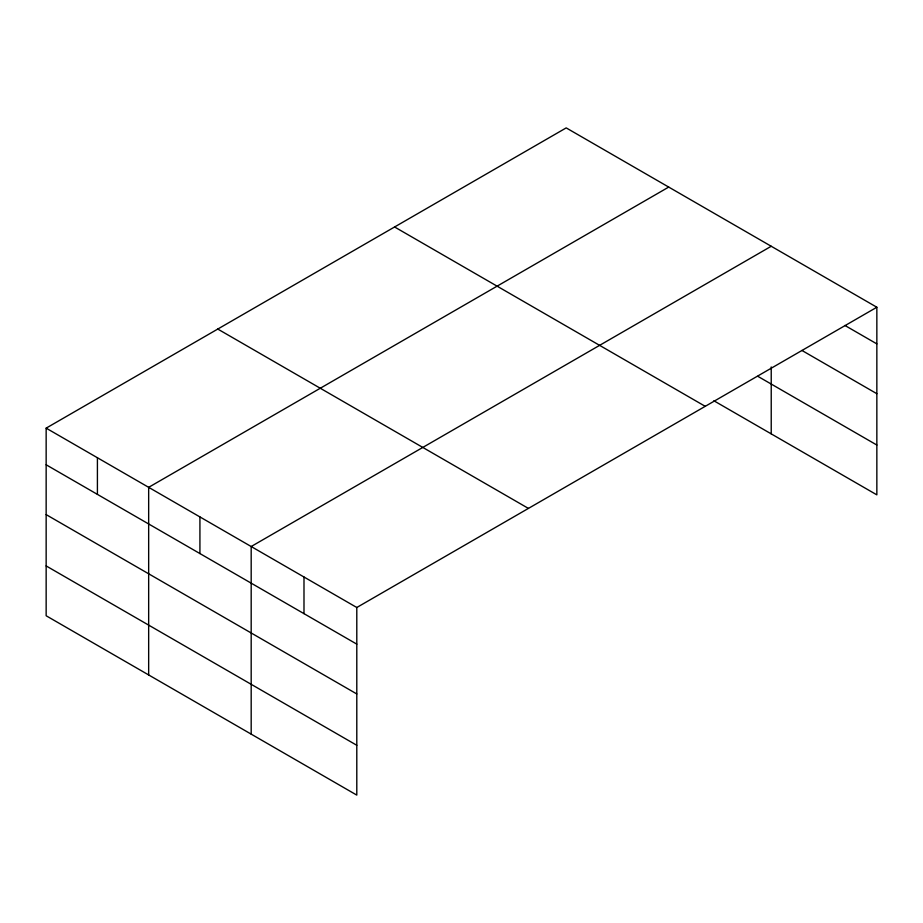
<?xml version="1.0" encoding="UTF-8"?>
<svg xmlns="http://www.w3.org/2000/svg" width="923" height="923" viewBox="0 0 923 923"><rect width="100%" height="100%" fill="white"/><g stroke="black" fill="none" stroke-linecap="round" stroke-linejoin="round"><path stroke-width="1.38" d="M876.85 307.244L566.203 127.893L46.15 428.145L46.15 615.756L356.797 795.107L356.797 607.496L876.85 307.244L876.85 494.855L713.871 400.767M668.714 187.081L148.661 487.332L148.661 674.932M771.224 246.268L251.183 546.52L251.183 734.12M844.914 325.45L876.85 343.887M801.937 350.452L876.85 393.706M757.806 376.307L876.85 445.036M394.583 226.977L705.23 406.328M217.77 329.061L528.418 508.411M46.15 428.145L356.797 607.496M46.15 464.777L356.797 644.139M46.15 514.607L356.797 693.958M46.15 565.926L356.797 745.288M771.224 366.95L771.224 433.879M303.99 577.002L303.99 613.645M199.922 516.926L199.922 553.558M97.411 457.739L97.411 494.37"/></g></svg>
